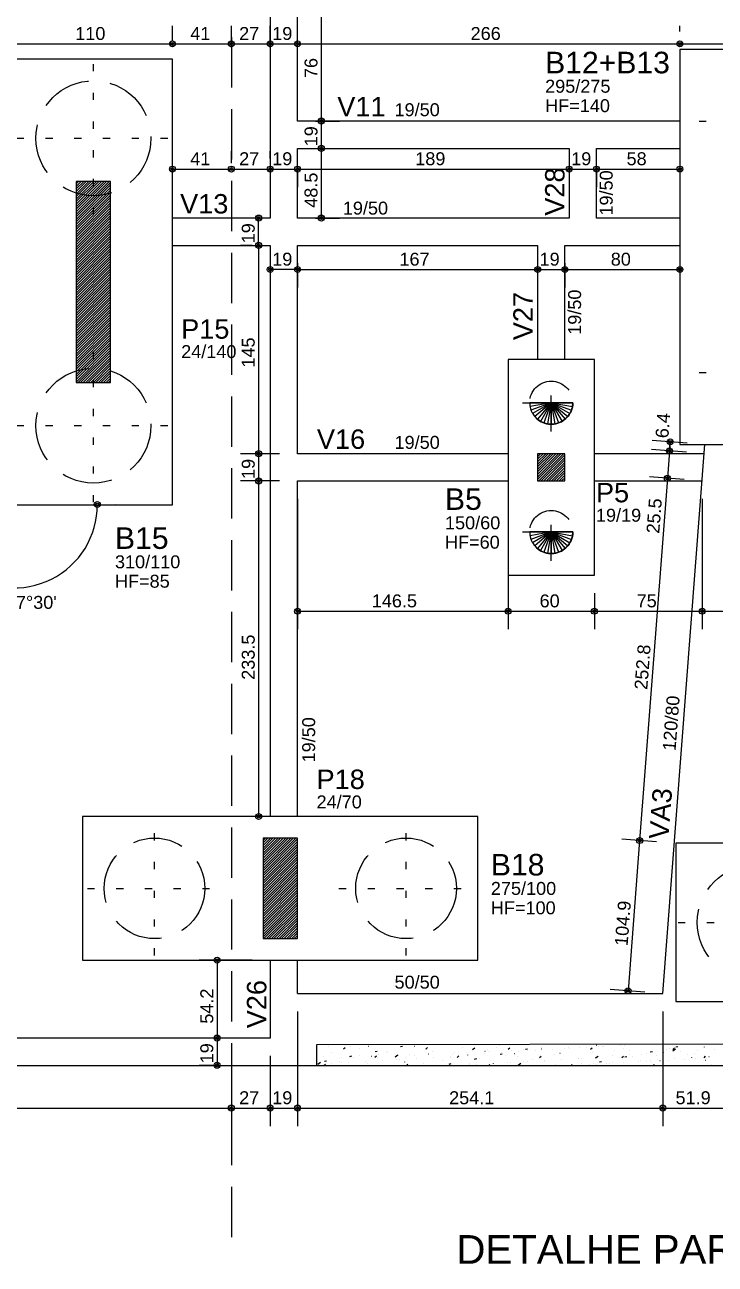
# Model space of a CAD drawing. Extents: x 0 to 119, y 0 to 84.
# Drawn here: x 16.2 to 25.8, y 13.3 to 30.55 of the extents above; entities that cross this region are included whole.
import ezdxf

# ---------------------------------------------------------------- set-up
doc = ezdxf.new("R2010")
doc.units = 0
doc.header["$MEASUREMENT"] = 0
for name, pattern in [('ESTILO_TQS_0001', [1, 0.7, -0.3]), ('ESTILO_TQS_0002', [0.4, 0.1, -0.3]), ('ESTILO_TQS_0003', [1.5, 0.5, -0.4, 0.1, -0.5])]:
    doc.linetypes.add(name, pattern=pattern)
for name, color, linetype in [('1', 3, 'CONTINUOUS'), ('10', 252, 'CONTINUOUS'), ('15', 12, 'CONTINUOUS'), ('18', 6, 'CONTINUOUS'), ('3', 7, 'CONTINUOUS'), ('32', 250, 'CONTINUOUS'), ('36', 7, 'CONTINUOUS'), ('37', 7, 'CONTINUOUS'), ('62', 7, 'CONTINUOUS')]:
    doc.layers.add(name, color=color, linetype=linetype)
doc.styles.add('TQS_ARIAL', font='arial.ttf')

msp = doc.modelspace()

# ---------------------------------------------------------------- linework, layer by layer
at = {"layer": '1', "color": 3, "linetype": 'Continuous'}
for p, q in [((17.15376, 26.96812), (17.15376, 26.96812)), ((17.15376, 26.96812), (17.15376, 26.96812)), ((23.52376, 24.38812), (23.52376, 24.38812)), ((23.52376, 24.38812), (23.52376, 24.38812)), ((19.75376, 18.52812), (19.75376, 18.52812)), ((19.75376, 18.52812), (19.75376, 18.52812))]:
    msp.add_line(p, q, dxfattribs=at)
for points in [[(23.82376, 25.28812), (23.22376, 25.28812), (23.223992, 25.276309), (23.226298, 25.24918), (23.23042, 25.225258), (23.236247, 25.202465), (23.246222, 25.174222), (23.259168, 25.14673), (23.270103, 25.127938), (23.285816, 25.10541), (23.299403, 25.088962), (23.320984, 25.067027), (23.339617, 25.051284), (23.361606, 25.035719), (23.382954, 25.023216), (23.409045, 25.010919), (23.429347, 25.003364), (23.458878, 24.99522), (23.485041, 24.990629), (23.509534, 24.988457), (23.52376, 24.98812), (23.535247, 24.98834), (23.559988, 24.990316), (23.588507, 24.99519), (23.61509, 25.00236), (23.639991, 25.011551), (23.66476, 25.02332), (23.684858, 25.035044), (23.710137, 25.053038), (23.726005, 25.066542), (23.745997, 25.0866), (23.761127, 25.104662), (23.778354, 25.129432), (23.788679, 25.147345), (23.802331, 25.176773), (23.81127, 25.202458), (23.817279, 25.226101), (23.820971, 25.247311), (23.823565, 25.277304), (23.82376, 25.28812)], [(23.82376, 23.48812), (23.22376, 23.48812), (23.223992, 23.476309), (23.226298, 23.44918), (23.23042, 23.425258), (23.236247, 23.402465), (23.246222, 23.374222), (23.259168, 23.34673), (23.270103, 23.327938), (23.285816, 23.30541), (23.299403, 23.288962), (23.320984, 23.267027), (23.339617, 23.251284), (23.361606, 23.235719), (23.382954, 23.223216), (23.409045, 23.210919), (23.429347, 23.203364), (23.458878, 23.19522), (23.485041, 23.190629), (23.509534, 23.188457), (23.52376, 23.18812), (23.535247, 23.18834), (23.559988, 23.190316), (23.588507, 23.19519), (23.61509, 23.20236), (23.639991, 23.211551), (23.66476, 23.22332), (23.684858, 23.235044), (23.710137, 23.253038), (23.726005, 23.266542), (23.745997, 23.2866), (23.761127, 23.304662), (23.778354, 23.329432), (23.788679, 23.347345), (23.802331, 23.376773), (23.81127, 23.402458), (23.817279, 23.426101), (23.820971, 23.447311), (23.823565, 23.477304), (23.82376, 23.48812)]]:
    msp.add_lwpolyline(points, dxfattribs=at)
at = {"layer": '10', "color": 252, "linetype": 'ESTILO_TQS_0002'}
for p, q in [((17.15376, 27.90172), (17.15376, 30.03452)), ((25.581166, 29.205977), (27.447366, 29.205977)), ((16.08736, 28.96812), (18.22016, 28.96812)), ((17.15376, 23.90172), (17.15376, 26.03452)), ((25.581166, 25.705977), (27.447366, 25.705977)), ((16.08736, 24.96812), (18.22016, 24.96812)), ((18.00376, 17.59502), (18.00376, 19.46122)), ((21.50376, 17.59502), (21.50376, 19.46122)), ((17.07066, 18.52812), (18.93686, 18.52812)), ((20.57066, 18.52812), (22.43686, 18.52812)), ((25.28931, 18.054778), (27.42211, 18.054778))]:
    msp.add_line(p, q, dxfattribs=at)
at = {"layer": '10', "color": 252, "linetype": 'ESTILO_TQS_0003'}
for p, q in [((23.52376, 24.88822), (23.52376, 25.68802)), ((23.12386, 25.28812), (23.92366, 25.28812)), ((23.52376, 23.08822), (23.52376, 23.88802)), ((23.12386, 23.48812), (23.92366, 23.48812))]:
    msp.add_line(p, q, dxfattribs=at)
at = {"layer": '10', "color": 252, "linetype": 'Continuous'}
for p, q in [((23.52376, 25.28812), (23.22376, 25.28812)), ((23.52376, 25.28812), (23.228317, 25.236026)), ((23.52376, 25.28812), (23.241852, 25.185514)), ((23.52376, 25.28812), (23.263952, 25.13812)), ((23.52376, 25.28812), (23.293946, 25.095284)), ((23.52376, 25.28812), (23.330923, 25.058307)), ((23.52376, 25.28812), (23.37376, 25.028312)), ((23.52376, 25.28812), (23.421154, 25.006212)), ((23.52376, 25.28812), (23.471665, 24.992678)), ((23.52376, 25.28812), (23.52376, 24.98812)), ((23.52376, 25.28812), (23.575854, 24.992678)), ((23.52376, 25.28812), (23.626366, 25.006212)), ((23.52376, 25.28812), (23.67376, 25.028312)), ((23.52376, 25.28812), (23.716596, 25.058307)), ((23.52376, 25.28812), (23.753573, 25.095284)), ((23.52376, 25.28812), (23.783567, 25.13812)), ((23.52376, 25.28812), (23.805668, 25.185514)), ((23.52376, 25.28812), (23.819202, 25.236026)), ((23.52376, 25.28812), (23.82376, 25.28812)), ((23.52376, 23.48812), (23.22376, 23.48812)), ((23.52376, 23.48812), (23.228317, 23.436026)), ((23.52376, 23.48812), (23.241852, 23.385514)), ((23.52376, 23.48812), (23.263952, 23.33812)), ((23.52376, 23.48812), (23.293946, 23.295284)), ((23.52376, 23.48812), (23.330923, 23.258307)), ((23.52376, 23.48812), (23.37376, 23.228312)), ((23.52376, 23.48812), (23.421154, 23.206212)), ((23.52376, 23.48812), (23.471665, 23.192678)), ((23.52376, 23.48812), (23.52376, 23.18812)), ((23.52376, 23.48812), (23.575854, 23.192678)), ((23.52376, 23.48812), (23.626366, 23.206212)), ((23.52376, 23.48812), (23.67376, 23.228312)), ((23.52376, 23.48812), (23.716596, 23.258307)), ((23.52376, 23.48812), (23.753573, 23.295284)), ((23.52376, 23.48812), (23.783567, 23.33812)), ((23.52376, 23.48812), (23.805668, 23.385514)), ((23.52376, 23.48812), (23.819202, 23.436026)), ((23.52376, 23.48812), (23.82376, 23.48812)), ((33.027164, 16.3701), (20.258617, 16.352336)), ((20.258617, 16.352336), (20.258617, 16.064637)), ((20.258617, 16.305946), (20.258617, 16.305946)), ((20.258617, 16.305946), (20.258617, 16.305946)), ((20.258617, 16.305946), (20.258617, 16.305946)), ((20.428075, 16.323438), (20.428379, 16.323835)), ((20.467615, 16.244938), (20.467681, 16.245434)), ((20.63411, 16.293387), (20.657092, 16.312671)), ((20.664628, 16.338748), (20.664932, 16.339145)), ((20.737645, 16.329364), (20.737711, 16.32986)), ((20.86128, 16.302402), (20.861768, 16.302511)), ((20.983317, 16.329457), (20.983805, 16.329566)), ((21.073684, 16.258334), (21.103133, 16.264059)), ((21.115952, 16.221711), (21.11644, 16.221819)), ((21.237989, 16.248766), (21.238477, 16.248874)), ((21.246653, 16.262352), (21.246718, 16.262848)), ((21.38776, 16.350841), (21.387826, 16.351337)), ((21.42707, 16.327026), (21.456519, 16.33275)), ((21.618744, 16.333177), (21.619233, 16.333285)), ((21.767846, 16.287891), (21.767911, 16.288387)), ((21.77922, 16.291854), (21.802201, 16.311137)), ((21.813648, 16.226404), (21.814147, 16.226425)), ((21.873416, 16.252485), (21.873904, 16.252594)), ((22.147441, 16.221224), (22.147506, 16.221719)), ((22.180798, 16.242434), (22.181297, 16.242456)), ((22.288548, 16.309713), (22.288614, 16.310208)), ((22.343143, 16.249522), (22.343643, 16.249544)), ((22.426111, 16.283741), (22.462432, 16.310308)), ((22.599711, 16.223851), (22.600016, 16.224247)), ((22.601897, 16.260819), (22.602396, 16.260841)), ((22.633321, 16.283801), (22.633809, 16.28391)), ((22.669319, 16.251968), (22.669384, 16.252464)), ((22.755358, 16.310856), (22.755846, 16.310964)), ((22.810426, 16.340457), (22.810491, 16.340953)), ((22.81093, 16.220503), (22.840379, 16.226227)), ((22.836264, 16.23916), (22.836568, 16.239557)), ((22.924329, 16.29032), (22.94731, 16.309604)), ((22.969047, 16.276849), (22.969547, 16.276871)), ((23.010029, 16.230165), (23.010518, 16.230273)), ((23.072816, 16.25447), (23.073121, 16.254866)), ((23.131392, 16.283938), (23.131892, 16.283959)), ((23.164316, 16.289194), (23.193765, 16.294919)), ((23.190511, 16.277507), (23.190576, 16.278003)), ((23.309369, 16.269779), (23.309674, 16.270176)), ((23.390146, 16.295235), (23.390645, 16.295257)), ((23.390785, 16.314576), (23.391273, 16.314684)), ((23.545922, 16.285089), (23.546226, 16.285485)), ((23.645456, 16.233884), (23.645945, 16.233993)), ((23.711214, 16.299329), (23.711279, 16.299824)), ((23.757296, 16.311265), (23.757796, 16.311287)), ((23.782474, 16.300398), (23.782779, 16.300795)), ((23.919641, 16.318353), (23.920141, 16.318375)), ((24.019027, 16.315708), (24.019332, 16.316105)), ((24.069438, 16.288787), (24.092419, 16.30807)), ((24.091985, 16.241584), (24.09205, 16.24208)), ((24.15069, 16.345892), (24.151178, 16.346)), ((24.178395, 16.329651), (24.178894, 16.329673)), ((24.233092, 16.330073), (24.233157, 16.330569)), ((24.25558, 16.331017), (24.255884, 16.331414)), ((24.405361, 16.2652), (24.405849, 16.265308)), ((24.492132, 16.346327), (24.492437, 16.346724)), ((24.527398, 16.292255), (24.527886, 16.292363)), ((24.545545, 16.345681), (24.546045, 16.345703)), ((24.613177, 16.267123), (24.613242, 16.267619)), ((24.848964, 16.225415), (24.849269, 16.225812)), ((24.901562, 16.251363), (24.931011, 16.257087)), ((25.085517, 16.240725), (25.085821, 16.241122)), ((25.13388, 16.288945), (25.133945, 16.28944)), ((25.162825, 16.295975), (25.163313, 16.296083)), ((25.214547, 16.287253), (25.237529, 16.306537)), ((25.214589, 16.268238), (25.250909, 16.294805)), ((25.254948, 16.320054), (25.284396, 16.325778)), ((25.32207, 16.256034), (25.322374, 16.256431)), ((25.51465, 16.2312), (25.514716, 16.231696)), ((25.558622, 16.271344), (25.558927, 16.271741)), ((25.655758, 16.319689), (25.655823, 16.320185)), ((25.795175, 16.286654), (25.795479, 16.28705)), ((20.258617, 16.168795), (20.258617, 16.168795)), ((20.258617, 16.168795), (20.258617, 16.168795)), ((20.258617, 16.15851), (20.258617, 16.15851)), ((20.258617, 16.15851), (20.258617, 16.15851)), ((20.258617, 16.15851), (20.258617, 16.15851)), ((20.258617, 16.102597), (20.258617, 16.102597)), ((20.258617, 16.102597), (20.258617, 16.102597)), ((20.258617, 16.099901), (20.258617, 16.099901)), ((20.258617, 16.068412), (20.258617, 16.068412)), ((20.258617, 16.064637), (33.027164, 16.064637)), ((20.276562, 16.081538), (20.312882, 16.108105)), ((20.314421, 16.064637), (20.314421, 16.064637)), ((20.314421, 16.064637), (20.314421, 16.064637)), ((20.356047, 16.190395), (20.356535, 16.190503)), ((20.361496, 16.064637), (20.381316, 16.081267)), ((20.366912, 16.120952), (20.396361, 16.126676)), ((20.407436, 16.064637), (20.407436, 16.064637)), ((20.407436, 16.064637), (20.407436, 16.064637)), ((20.443878, 16.064637), (20.443878, 16.064637)), ((20.443878, 16.064637), (20.443878, 16.064637)), ((20.454295, 16.064637), (20.454295, 16.064637)), ((20.470737, 16.086065), (20.471042, 16.086462)), ((20.573336, 16.064637), (20.573336, 16.064637)), ((20.573336, 16.064637), (20.573336, 16.064637)), ((20.581012, 16.122943), (20.581077, 16.123439)), ((20.6043, 16.173602), (20.604799, 16.173624)), ((20.610719, 16.109703), (20.611207, 16.109812)), ((20.6791, 16.064637), (20.6791, 16.064637)), ((20.702793, 16.064637), (20.702793, 16.064637)), ((20.702793, 16.064637), (20.702793, 16.064637)), ((20.702793, 16.064637), (20.702793, 16.064637)), ((20.70729, 16.101375), (20.707594, 16.101771)), ((20.720298, 16.189643), (20.749747, 16.195367)), ((20.766645, 16.180691), (20.767145, 16.180712)), ((20.832251, 16.064637), (20.832251, 16.064637)), ((20.832251, 16.064637), (20.832251, 16.064637)), ((20.832251, 16.064637), (20.832251, 16.064637)), ((20.851042, 16.207369), (20.851107, 16.207865)), ((20.903905, 16.064637), (20.903905, 16.064637)), ((20.934964, 16.064637), (20.934964, 16.064637)), ((20.943842, 16.116684), (20.944147, 16.117081)), ((20.961708, 16.064637), (20.961708, 16.064637)), ((20.961708, 16.064637), (20.961708, 16.064637)), ((20.961708, 16.064637), (20.961708, 16.064637)), ((20.964438, 16.085374), (20.964504, 16.08587)), ((21.025399, 16.191988), (21.025898, 16.19201)), ((21.026084, 16.064637), (21.026084, 16.064637)), ((21.026084, 16.064637), (21.026084, 16.064637)), ((21.026084, 16.064637), (21.026084, 16.064637)), ((21.068777, 16.176919), (21.091758, 16.196202)), ((21.091166, 16.064637), (21.091166, 16.064637)), ((21.091166, 16.064637), (21.091166, 16.064637)), ((21.091166, 16.064637), (21.091166, 16.064637)), ((21.105546, 16.173863), (21.105611, 16.174359)), ((21.12871, 16.064637), (21.12871, 16.064637)), ((21.180395, 16.131994), (21.1807, 16.13239)), ((21.190012, 16.064637), (21.190012, 16.064637)), ((21.220623, 16.064637), (21.220623, 16.064637)), ((21.220623, 16.064637), (21.220623, 16.064637)), ((21.220623, 16.064637), (21.220623, 16.064637)), ((21.350081, 16.064637), (21.350081, 16.064637)), ((21.350081, 16.064637), (21.350081, 16.064637)), ((21.350081, 16.064637), (21.350081, 16.064637)), ((21.351336, 16.18264), (21.387657, 16.209207)), ((21.353516, 16.064637), (21.353516, 16.064637)), ((21.370624, 16.141019), (21.371112, 16.141127)), ((21.392549, 16.208018), (21.393048, 16.20804)), ((21.416948, 16.147303), (21.417252, 16.1477)), ((21.479538, 16.064637), (21.479538, 16.064637)), ((21.479538, 16.064637), (21.479538, 16.064637)), ((21.485631, 16.110914), (21.485696, 16.111409)), ((21.492661, 16.168074), (21.493149, 16.168182)), ((21.508433, 16.064637), (21.526425, 16.079734)), ((21.554894, 16.215106), (21.555394, 16.215128)), ((21.578321, 16.064637), (21.578321, 16.064637)), ((21.608996, 16.064637), (21.608996, 16.064637)), ((21.608996, 16.064637), (21.608996, 16.064637)), ((21.626738, 16.199402), (21.626803, 16.199898)), ((21.644733, 16.064637), (21.644733, 16.064637)), ((21.6535, 16.162613), (21.653805, 16.163009)), ((21.738453, 16.064637), (21.738453, 16.064637)), ((21.738453, 16.064637), (21.738453, 16.064637)), ((21.747332, 16.087382), (21.74782, 16.087491)), ((21.803126, 16.064637), (21.803126, 16.064637)), ((21.867911, 16.064637), (21.867911, 16.064637)), ((21.867911, 16.064637), (21.867911, 16.064637)), ((21.890053, 16.177922), (21.890358, 16.178319)), ((21.997369, 16.064637), (21.997369, 16.064637)), ((22.006334, 16.132735), (22.006399, 16.133231)), ((22.009067, 16.064637), (22.009067, 16.064637)), ((22.027931, 16.064637), (22.027931, 16.064637)), ((22.081901, 16.064637), (22.081901, 16.064637)), ((22.104158, 16.083121), (22.133607, 16.088845)), ((22.12657, 16.064637), (22.12657, 16.064637)), ((22.126606, 16.193232), (22.12691, 16.193628)), ((22.126826, 16.064637), (22.126826, 16.064637)), ((22.128088, 16.171794), (22.128576, 16.171902)), ((22.213886, 16.175385), (22.236867, 16.194669)), ((22.252737, 16.064637), (22.252737, 16.064637)), ((22.256284, 16.064637), (22.256284, 16.064637)), ((22.263381, 16.064637), (22.263381, 16.064637)), ((22.263381, 16.064637), (22.263381, 16.064637)), ((22.363158, 16.208541), (22.363463, 16.208938)), ((22.382759, 16.091102), (22.383247, 16.09121)), ((22.385741, 16.064637), (22.385741, 16.064637)), ((22.385741, 16.064637), (22.385741, 16.064637)), ((22.385741, 16.064637), (22.385741, 16.064637)), ((22.387104, 16.07499), (22.387169, 16.075486)), ((22.457544, 16.151812), (22.486993, 16.157536)), ((22.477542, 16.064637), (22.477542, 16.064637)), ((22.477542, 16.064637), (22.477542, 16.064637)), ((22.477542, 16.064637), (22.477542, 16.064637)), ((22.483438, 16.07232), (22.483742, 16.072717)), ((22.515199, 16.064637), (22.515199, 16.064637)), ((22.515199, 16.064637), (22.515199, 16.064637)), ((22.515199, 16.064637), (22.515199, 16.064637)), ((22.528212, 16.163479), (22.528277, 16.163975)), ((22.644656, 16.064637), (22.644656, 16.064637)), ((22.644656, 16.064637), (22.644656, 16.064637)), ((22.644656, 16.064637), (22.644656, 16.064637)), ((22.65537, 16.064637), (22.671534, 16.0782)), ((22.702347, 16.064637), (22.702347, 16.064637)), ((22.702347, 16.064637), (22.702347, 16.064637)), ((22.702347, 16.064637), (22.702347, 16.064637)), ((22.71999, 16.08763), (22.720295, 16.088026)), ((22.774114, 16.064637), (22.774114, 16.064637)), ((22.774114, 16.064637), (22.774114, 16.064637)), ((22.774114, 16.064637), (22.774114, 16.064637)), ((22.882029, 16.064637), (22.882029, 16.064637)), ((22.882029, 16.064637), (22.882029, 16.064637)), ((22.882029, 16.064637), (22.882029, 16.064637)), ((22.887992, 16.20311), (22.888481, 16.203218)), ((22.903571, 16.064637), (22.903571, 16.064637)), ((22.903571, 16.064637), (22.903571, 16.064637)), ((22.908297, 16.10053), (22.908362, 16.101025)), ((22.927152, 16.064637), (22.927152, 16.064637)), ((22.927152, 16.064637), (22.927152, 16.064637)), ((22.927152, 16.064637), (22.927152, 16.064637)), ((22.956543, 16.102939), (22.956847, 16.103336)), ((23.033029, 16.064637), (23.033029, 16.064637)), ((23.033029, 16.064637), (23.033029, 16.064637)), ((23.049404, 16.189018), (23.049469, 16.189514)), ((23.063127, 16.064637), (23.063127, 16.064637)), ((23.065039, 16.066035), (23.10136, 16.092603)), ((23.142664, 16.122418), (23.143152, 16.122526)), ((23.151958, 16.064637), (23.151958, 16.064637)), ((23.151958, 16.064637), (23.151958, 16.064637)), ((23.151958, 16.064637), (23.151958, 16.064637)), ((23.162486, 16.064637), (23.162486, 16.064637)), ((23.162486, 16.064637), (23.162486, 16.064637)), ((23.193096, 16.118249), (23.1934, 16.118645)), ((23.228838, 16.064637), (23.228838, 16.064637)), ((23.264701, 16.149473), (23.265189, 16.149581)), ((23.291944, 16.064637), (23.291944, 16.064637)), ((23.291944, 16.064637), (23.291944, 16.064637)), ((23.358995, 16.173852), (23.381977, 16.193135)), ((23.376763, 16.064637), (23.376763, 16.064637)), ((23.376763, 16.064637), (23.376763, 16.064637)), ((23.376763, 16.064637), (23.376763, 16.064637)), ((23.421401, 16.064637), (23.421401, 16.064637)), ((23.429, 16.122351), (23.429065, 16.122847)), ((23.429648, 16.133558), (23.429953, 16.133955)), ((23.470868, 16.064637), (23.470868, 16.064637)), ((23.470868, 16.064637), (23.470868, 16.064637)), ((23.500678, 16.064637), (23.500678, 16.064637)), ((23.519373, 16.068781), (23.519861, 16.068889)), ((23.550859, 16.064637), (23.550859, 16.064637)), ((23.570107, 16.21084), (23.570172, 16.211336)), ((23.581346, 16.06946), (23.581846, 16.069482)), ((23.601568, 16.064637), (23.601568, 16.064637)), ((23.601568, 16.064637), (23.601568, 16.064637)), ((23.601568, 16.064637), (23.601568, 16.064637)), ((23.666201, 16.148868), (23.666505, 16.149264)), ((23.680316, 16.064637), (23.680316, 16.064637)), ((23.802307, 16.064637), (23.816643, 16.076667)), ((23.809774, 16.064637), (23.809835, 16.065102)), ((23.826373, 16.064637), (23.826373, 16.064637)), ((23.826373, 16.064637), (23.826373, 16.064637)), ((23.826373, 16.064637), (23.826373, 16.064637)), ((23.900128, 16.153193), (23.900616, 16.153301)), ((23.902754, 16.164177), (23.903058, 16.164574)), ((23.939231, 16.064637), (23.939231, 16.064637)), ((23.939231, 16.064637), (23.939231, 16.064637)), ((23.939231, 16.064637), (23.939231, 16.064637)), ((23.940938, 16.064637), (23.940938, 16.064637)), ((23.948496, 16.08549), (23.948996, 16.085512)), ((23.950877, 16.153095), (23.950942, 16.153591)), ((23.999684, 16.064637), (23.999684, 16.064637)), ((24.051179, 16.064637), (24.051179, 16.064637)), ((24.051179, 16.064637), (24.051179, 16.064637)), ((24.06245, 16.079326), (24.062755, 16.079723)), ((24.068689, 16.064637), (24.068689, 16.064637)), ((24.068689, 16.064637), (24.068689, 16.064637)), ((24.068689, 16.064637), (24.068689, 16.064637)), ((24.110842, 16.092578), (24.111341, 16.0926)), ((24.119326, 16.064637), (24.119326, 16.064637)), ((24.119326, 16.064637), (24.119326, 16.064637)), ((24.139306, 16.179487), (24.139611, 16.179884)), ((24.139814, 16.167137), (24.176135, 16.193704)), ((24.1548, 16.072501), (24.155288, 16.072609)), ((24.19479, 16.11398), (24.224239, 16.119705)), ((24.198146, 16.064637), (24.198146, 16.064637)), ((24.198146, 16.064637), (24.198146, 16.064637)), ((24.198146, 16.064637), (24.198146, 16.064637)), ((24.275984, 16.064637), (24.275984, 16.064637)), ((24.275984, 16.064637), (24.275984, 16.064637)), ((24.299003, 16.094636), (24.299307, 16.095032)), ((24.327604, 16.064637), (24.327604, 16.064637)), ((24.327604, 16.064637), (24.327604, 16.064637)), ((24.330962, 16.090146), (24.331028, 16.090641)), ((24.369595, 16.103876), (24.370095, 16.103898)), ((24.375775, 16.064637), (24.375775, 16.064637)), ((24.375859, 16.194796), (24.376163, 16.195193)), ((24.457062, 16.064637), (24.457062, 16.064637)), ((24.457062, 16.064637), (24.457062, 16.064637)), ((24.47207, 16.178635), (24.472135, 16.17913)), ((24.500789, 16.064637), (24.500789, 16.064637)), ((24.500789, 16.064637), (24.500789, 16.064637)), ((24.504105, 16.172318), (24.527086, 16.191602)), ((24.535556, 16.109945), (24.53586, 16.110342)), ((24.548176, 16.182672), (24.577625, 16.188396)), ((24.586519, 16.064637), (24.586519, 16.064637)), ((24.586519, 16.064637), (24.586519, 16.064637)), ((24.612412, 16.210106), (24.612716, 16.210503)), ((24.660033, 16.184508), (24.660521, 16.184617)), ((24.715977, 16.064637), (24.715977, 16.064637)), ((24.715977, 16.064637), (24.715977, 16.064637)), ((24.725594, 16.064637), (24.725594, 16.064637)), ((24.725594, 16.064637), (24.725594, 16.064637)), ((24.736745, 16.119906), (24.737245, 16.119928)), ((24.737974, 16.064637), (24.737974, 16.064637)), ((24.737974, 16.064637), (24.737974, 16.064637)), ((24.737974, 16.064637), (24.737974, 16.064637)), ((24.772108, 16.125255), (24.772413, 16.125651)), ((24.78207, 16.211563), (24.782558, 16.211672)), ((24.845434, 16.064637), (24.845434, 16.064637)), ((24.851665, 16.111967), (24.851731, 16.112463)), ((24.899091, 16.126994), (24.89959, 16.127016)), ((24.914704, 16.103817), (24.915193, 16.103925)), ((24.936242, 16.064637), (24.936242, 16.064637)), ((24.949243, 16.064637), (24.961753, 16.075133)), ((24.9504, 16.064637), (24.9504, 16.064637)), ((24.9504, 16.064637), (24.9504, 16.064637)), ((24.974892, 16.064637), (24.974892, 16.064637)), ((24.992773, 16.200456), (24.992838, 16.200952)), ((25.008661, 16.140564), (25.008965, 16.140961)), ((25.036741, 16.130872), (25.03723, 16.13098)), ((25.104349, 16.064637), (25.104349, 16.064637)), ((25.157844, 16.138292), (25.158344, 16.138313)), ((25.175205, 16.064637), (25.175205, 16.064637)), ((25.175205, 16.064637), (25.175205, 16.064637)), ((25.233807, 16.064637), (25.233807, 16.064637)), ((25.245214, 16.155874), (25.245518, 16.15627)), ((25.356623, 16.064637), (25.356623, 16.064637)), ((25.356623, 16.064637), (25.356623, 16.064637)), ((25.363264, 16.064637), (25.363264, 16.064637)), ((25.363264, 16.064637), (25.363264, 16.064637)), ((25.363264, 16.064637), (25.363264, 16.064637)), ((25.373543, 16.142711), (25.373608, 16.143207)), ((25.40001, 16.064637), (25.40001, 16.064637)), ((25.40001, 16.064637), (25.40001, 16.064637)), ((25.417497, 16.215283), (25.417985, 16.215391)), ((25.481766, 16.171183), (25.482071, 16.17158)), ((25.492722, 16.064637), (25.492722, 16.064637)), ((25.492722, 16.064637), (25.492722, 16.064637)), ((25.492722, 16.064637), (25.492722, 16.064637)), ((25.522712, 16.064637), (25.522712, 16.064637)), ((25.524994, 16.154322), (25.525494, 16.154344)), ((25.622179, 16.064637), (25.622179, 16.064637)), ((25.622179, 16.064637), (25.622179, 16.064637)), ((25.622179, 16.064637), (25.622179, 16.064637)), ((25.624815, 16.064637), (25.624815, 16.064637)), ((25.624815, 16.064637), (25.624815, 16.064637)), ((25.649214, 16.170784), (25.672195, 16.190068)), ((25.672169, 16.134591), (25.672657, 16.1347)), ((25.68734, 16.16141), (25.687839, 16.161432)), ((25.718319, 16.186493), (25.718623, 16.186889)), ((25.751637, 16.064637), (25.751637, 16.064637)), ((25.751637, 16.064637), (25.751637, 16.064637)), ((25.753628, 16.079762), (25.753693, 16.080257))]:
    msp.add_line(p, q, dxfattribs=at)
at = {"layer": '10', "color": 252, "linetype": 'ESTILO_TQS_0001'}
for centre, radius in [((17.15376, 28.96812), 0.8), ((17.15376, 24.96812), 0.8), ((23.52376, 25.28812), 0.3), ((23.52376, 23.48812), 0.3), ((18.00376, 18.52812), 0.7), ((21.50376, 18.52812), 0.7), ((26.35571, 18.054778), 0.8)]:
    msp.add_circle(centre, radius, dxfattribs=at)
at = {"layer": '18', "color": 6, "linetype": 'ESTILO_TQS_0001'}
msp.add_line((19.073775, 76.374926), (19.073775, 13.558246), dxfattribs=at)
at = {"layer": '18', "color": 6, "linetype": 'Continuous'}
for points in [[(25.31376, 24.705977), (31.21376, 24.705977), (31.21376, 30.205977), (25.31376, 30.205977), (25.31376, 24.705977)], [(18.25376, 23.86812), (18.25376, 30.06812), (16.05376, 30.06812), (16.05376, 23.86812), (18.25376, 23.86812)], [(24.12376, 22.88812), (24.12376, 25.88812), (22.92376, 25.88812), (22.92376, 22.88812), (24.12376, 22.88812)], [(17.00376, 17.52812), (22.50376, 17.52812), (22.50376, 19.52812), (17.00376, 19.52812), (17.00376, 17.52812)], [(25.25571, 16.954778), (27.45571, 16.954778), (27.45571, 19.154778), (25.25571, 19.154778), (25.25571, 16.954778)]]:
    msp.add_lwpolyline(points, dxfattribs=at)
at = {"layer": '3', "color": 7, "linetype": 'Continuous'}
for p, q in [((25.076161, 17.064637), (25.662807, 24.705977)), ((19.99376, 17.064637), (25.076161, 17.064637))]:
    msp.add_line(p, q, dxfattribs=at)
for points in [[(19.61376, 35.916383), (19.61376, 29.018205)], [(19.99376, 29.208205), (19.99376, 33.52812)], [(23.963716, 29.208205), (19.99376, 29.208205)], [(25.31376, 29.208205), (23.963716, 29.208205)], [(19.61376, 29.018205), (19.61376, 27.85812)], [(19.99376, 27.85812), (19.99376, 28.828205)], [(19.99376, 28.828205), (23.773716, 28.828205)], [(23.773716, 28.828205), (23.773716, 27.85812)], [(24.153716, 28.828205), (25.31376, 28.828205)], [(24.153716, 27.85812), (24.153716, 28.828205)], [(19.61376, 27.85812), (18.25376, 27.85812)], [(23.52376, 27.85812), (19.99376, 27.85812)], [(23.773716, 27.85812), (23.52376, 27.85812)], [(25.31376, 27.85812), (24.153716, 27.85812)], [(18.25376, 27.47812), (19.61376, 27.47812)], [(19.61376, 27.47812), (19.61376, 24.38812)], [(19.99376, 24.57812), (19.99376, 27.47812)], [(19.99376, 27.47812), (23.33376, 27.47812)], [(23.33376, 27.47812), (23.33376, 25.88812)], [(23.71376, 27.47812), (23.963716, 27.47812)], [(23.71376, 25.88812), (23.71376, 27.47812)], [(23.963716, 27.47812), (25.31376, 27.47812)], [(22.92376, 24.57812), (19.99376, 24.57812)], [(25.653001, 24.57812), (24.12376, 24.57812)], [(19.61376, 24.38812), (19.61376, 19.52812)], [(19.99376, 19.52812), (19.99376, 24.19812)], [(19.99376, 24.19812), (22.92376, 24.19812)], [(24.12376, 24.19812), (25.623826, 24.19812)], [(19.61376, 17.52812), (19.61376, 16.444637)], [(19.99376, 17.064637), (19.99376, 17.52812)], [(19.61376, 16.444637), (10.854365, 16.444637)], [(10.698611, 16.064637), (19.80376, 16.064637)], [(19.80376, 16.064637), (30.73376, 16.064637)]]:
    msp.add_lwpolyline(points, dxfattribs=at)
at = {"layer": '32', "color": 250, "linetype": 'Continuous'}
for p, q in [((20.325658, 29.208205), (20.325658, 30.72812)), ((18.25376, 30.31812), (18.25376, 30.532553)), ((18.25376, 30.31812), (18.25376, 30.532553)), ((19.073775, 30.232185), (19.073775, 30.532553)), ((19.073775, 30.232185), (19.073775, 30.532553)), ((19.61376, 30.232185), (19.61376, 30.532553)), ((19.61376, 30.232185), (19.61376, 30.532553)), ((19.99376, 29.458205), (19.99376, 30.532553)), ((19.99376, 29.458205), (19.99376, 30.532553)), ((25.31376, 30.455977), (25.31376, 30.532553)), ((25.31376, 30.455977), (25.31376, 30.532553)), ((16.05376, 30.282553), (18.25376, 30.282553)), ((18.25376, 30.282553), (19.073775, 30.282553)), ((19.073775, 30.282553), (19.61376, 30.282553)), ((19.61376, 30.282553), (19.99376, 30.282553)), ((19.99376, 30.282553), (25.31376, 30.282553)), ((25.31376, 30.282553), (27.923782, 30.282553)), ((25.31376, 30.205977), (25.31376, 30.205977)), ((25.31376, 30.205977), (25.31376, 30.205977)), ((18.25376, 30.06812), (18.25376, 30.06812)), ((18.25376, 30.06812), (18.25376, 30.06812)), ((19.073775, 29.982185), (19.073775, 29.982185)), ((19.073775, 29.982185), (19.073775, 29.982185)), ((19.61376, 29.982185), (19.61376, 29.982185)), ((19.61376, 29.982185), (19.61376, 29.982185)), ((19.99376, 29.208205), (19.99376, 29.208205)), ((19.99376, 29.208205), (19.99376, 29.208205)), ((19.99376, 29.208205), (19.99376, 29.208205)), ((19.99376, 29.208205), (19.99376, 29.208205)), ((20.24376, 29.208205), (20.575658, 29.208205)), ((20.24376, 29.208205), (20.575658, 29.208205)), ((20.325658, 28.828205), (20.325658, 29.208205)), ((19.99376, 28.828205), (19.99376, 28.828205)), ((19.99376, 28.828205), (19.99376, 28.828205)), ((19.99376, 28.828205), (19.99376, 28.828205)), ((19.99376, 28.828205), (19.99376, 28.828205)), ((20.24376, 28.828205), (20.575658, 28.828205)), ((20.24376, 28.828205), (20.575658, 28.828205)), ((20.325658, 27.85812), (20.325658, 28.828205)), ((23.773716, 28.828205), (23.773716, 28.828205)), ((23.773716, 28.828205), (23.773716, 28.828205)), ((24.153716, 28.828205), (24.153716, 28.828205)), ((24.153716, 28.828205), (24.153716, 28.828205)), ((25.31376, 28.828205), (25.31376, 28.828205)), ((18.25376, 28.581205), (18.25376, 28.789331)), ((19.073775, 28.620053), (19.073775, 28.789331)), ((19.073775, 28.620053), (19.073775, 28.789331)), ((19.61376, 28.688163), (19.61376, 28.789331)), ((19.61376, 28.688163), (19.61376, 28.789331)), ((18.25376, 28.539331), (19.073775, 28.539331)), ((19.073775, 28.539331), (19.61376, 28.539331)), ((19.61376, 28.539331), (19.99376, 28.539331)), ((19.99376, 28.578205), (19.99376, 28.289331)), ((19.99376, 28.578205), (19.99376, 28.289331)), ((19.99376, 28.539331), (23.773716, 28.539331)), ((23.773716, 28.578205), (23.773716, 28.289331)), ((23.773716, 28.578205), (23.773716, 28.289331)), ((23.773716, 28.539331), (24.153716, 28.539331)), ((24.153716, 28.578205), (24.153716, 28.289331)), ((24.153716, 28.578205), (24.153716, 28.289331)), ((24.153716, 28.539331), (25.31376, 28.539331)), ((25.31376, 28.578205), (25.31376, 28.289331)), ((18.25376, 28.331205), (18.25376, 28.331205)), ((19.073775, 28.370053), (19.073775, 28.370053)), ((19.073775, 28.370053), (19.073775, 28.370053)), ((19.61376, 28.438163), (19.61376, 28.438163)), ((19.61376, 28.438163), (19.61376, 28.438163)), ((19.36376, 27.85812), (19.202205, 27.85812)), ((19.452205, 27.47812), (19.452205, 27.85812)), ((19.61376, 27.85812), (19.61376, 27.85812)), ((19.99376, 27.85812), (19.99376, 27.85812)), ((20.24376, 27.85812), (20.575658, 27.85812)), ((19.36376, 27.47812), (19.202205, 27.47812)), ((19.36376, 27.47812), (19.202205, 27.47812)), ((19.452205, 27.47812), (19.452205, 24.57812)), ((19.61376, 27.47812), (19.61376, 27.47812)), ((19.61376, 27.47812), (19.61376, 27.47812)), ((19.61376, 27.47812), (19.61376, 27.47812)), ((19.99376, 27.47812), (19.99376, 27.47812)), ((19.99376, 27.47812), (19.99376, 27.47812)), ((23.33376, 27.47812), (23.33376, 27.47812)), ((23.33376, 27.47812), (23.33376, 27.47812)), ((23.71376, 27.47812), (23.71376, 27.47812)), ((23.71376, 27.47812), (23.71376, 27.47812)), ((25.31376, 27.47812), (25.31376, 27.47812)), ((19.61376, 27.22812), (19.61376, 26.891553)), ((19.99376, 27.141553), (19.61376, 27.141553)), ((19.99376, 27.22812), (19.99376, 26.891553)), ((19.99376, 27.22812), (19.99376, 26.891553)), ((19.99376, 27.141553), (23.33376, 27.141553)), ((23.33376, 27.22812), (23.33376, 26.891553)), ((23.33376, 27.22812), (23.33376, 26.891553)), ((23.33376, 27.141553), (23.71376, 27.141553)), ((23.71376, 27.22812), (23.71376, 26.891553)), ((23.71376, 27.22812), (23.71376, 26.891553)), ((23.71376, 27.141553), (25.31376, 27.141553)), ((25.31376, 27.22812), (25.31376, 26.891553)), ((25.41354, 24.725095), (24.929384, 24.762229)), ((25.41354, 24.725095), (24.929384, 24.762229)), ((25.178651, 24.743111), (25.1397, 24.23525)), ((25.168845, 24.615253), (25.178651, 24.743111)), ((25.662807, 24.705977), (25.662807, 24.705977)), ((25.662807, 24.705977), (25.662807, 24.705977)), ((19.74376, 24.57812), (19.202205, 24.57812)), ((19.74376, 24.57812), (19.202205, 24.57812)), ((19.452205, 24.57812), (19.452205, 24.19812)), ((19.99376, 24.57812), (19.99376, 24.57812)), ((19.99376, 24.57812), (19.99376, 24.57812)), ((25.403733, 24.597238), (24.919577, 24.634372)), ((25.653001, 24.57812), (25.653001, 24.57812)), ((19.74376, 24.19812), (19.202205, 24.19812)), ((19.74376, 24.19812), (19.202205, 24.19812)), ((19.452205, 24.19812), (19.452205, 19.52812)), ((19.99376, 24.19812), (19.99376, 24.19812)), ((19.99376, 24.19812), (19.99376, 24.19812)), ((19.99376, 24.19812), (19.99376, 24.19812)), ((22.92376, 24.19812), (22.92376, 24.19812)), ((22.92376, 24.19812), (22.92376, 24.19812)), ((25.1397, 24.23525), (24.752999, 19.193335)), ((25.374588, 24.217235), (24.890432, 24.254369)), ((25.374588, 24.217235), (24.890432, 24.254369)), ((25.623826, 24.19812), (25.623826, 24.19812)), ((25.623826, 24.19812), (25.623826, 24.19812)), ((25.623856, 24.198117), (25.623856, 24.198117)), ((25.623856, 24.198117), (25.623856, 24.198117)), ((16.303756, 23.865157), (17.457704, 23.871703)), ((19.99376, 23.94812), (19.99376, 22.135365)), ((22.92376, 23.94812), (22.92376, 22.135365)), ((22.92376, 23.94812), (22.92376, 22.135365)), ((25.623826, 23.94812), (25.623826, 22.135365)), ((25.623826, 23.94812), (25.623826, 22.135365)), ((24.12376, 22.88812), (24.12376, 22.88812)), ((24.12376, 22.88812), (24.12376, 22.88812)), ((24.12376, 22.63812), (24.12376, 22.135365)), ((24.12376, 22.63812), (24.12376, 22.135365)), ((19.99376, 22.385365), (22.92376, 22.385365)), ((22.92376, 22.385365), (24.12376, 22.385365)), ((24.12376, 22.385365), (25.623826, 22.385365)), ((25.623826, 22.385365), (28.030889, 22.385365)), ((19.74376, 19.52812), (19.202205, 19.52812)), ((19.99376, 19.52812), (19.99376, 19.52812)), ((24.987887, 19.175319), (24.503731, 19.212453)), ((24.987887, 19.175319), (24.503731, 19.212453)), ((24.752999, 19.193335), (24.592579, 17.101726)), ((25.237155, 19.156201), (25.237155, 19.156201)), ((25.237155, 19.156201), (25.237155, 19.156201)), ((19.36376, 17.52812), (18.625372, 17.52812)), ((18.875372, 17.52812), (18.875372, 16.444637)), ((19.61376, 17.52812), (19.61376, 17.52812)), ((24.827467, 17.083711), (24.343311, 17.120844)), ((19.99376, 17.064637), (19.99376, 17.064637)), ((19.99376, 17.064637), (19.99376, 17.064637)), ((25.076161, 17.064637), (25.076161, 17.064637)), ((25.076161, 17.064637), (25.076161, 17.064637)), ((25.076735, 17.064593), (25.076735, 17.064593)), ((19.99376, 16.814637), (19.99376, 15.219706)), ((19.99376, 16.814637), (19.99376, 15.219706)), ((25.076161, 16.814637), (25.076161, 15.219706)), ((25.076161, 16.814637), (25.076161, 15.219706)), ((19.36376, 16.444637), (18.625372, 16.444637)), ((19.11376, 16.444637), (18.625372, 16.444637)), ((18.875372, 16.444637), (18.875372, 16.064637)), ((19.36376, 16.444637), (19.36376, 16.444637)), ((19.61376, 16.444637), (19.61376, 16.444637)), ((19.61376, 16.444637), (19.61376, 16.444637)), ((19.61376, 16.444637), (19.61376, 16.444637)), ((18.823775, 16.064637), (18.625372, 16.064637)), ((19.073775, 16.064637), (19.073775, 16.064637)), ((19.073775, 16.064637), (19.073775, 16.064637)), ((19.073775, 16.064637), (19.073775, 16.064637)), ((19.61376, 16.194637), (19.61376, 15.219706)), ((19.61376, 16.194637), (19.61376, 15.219706)), ((19.073775, 15.814637), (19.073775, 15.219706)), ((19.073775, 15.814637), (19.073775, 15.219706)), ((10.854365, 15.469706), (19.073775, 15.469706)), ((19.073775, 15.469706), (19.61376, 15.469706)), ((19.61376, 15.469706), (19.99376, 15.469706)), ((19.99376, 15.469706), (25.076161, 15.469706)), ((25.076161, 15.469706), (26.11376, 15.469706))]:
    msp.add_line(p, q, dxfattribs=at)
for centre, radius in [((18.25376, 30.282553), 0.041625), ((18.25376, 30.282553), 0.041625), ((18.25376, 30.282553), 0.02075), ((18.25376, 30.282553), 0.02075), ((19.073775, 30.282553), 0.041625), ((19.073775, 30.282553), 0.041625), ((19.073775, 30.282553), 0.02075), ((19.073775, 30.282553), 0.02075), ((19.61376, 30.282553), 0.041625), ((19.61376, 30.282553), 0.041625), ((19.61376, 30.282553), 0.02075), ((19.61376, 30.282553), 0.02075), ((19.99376, 30.282553), 0.041625), ((19.99376, 30.282553), 0.041625), ((19.99376, 30.282553), 0.02075), ((19.99376, 30.282553), 0.02075), ((25.31376, 30.282553), 0.041625), ((25.31376, 30.282553), 0.041625), ((25.31376, 30.282553), 0.02075), ((25.31376, 30.282553), 0.02075), ((20.325658, 29.208205), 0.041625), ((20.325658, 29.208205), 0.041625), ((20.325658, 29.208205), 0.02075), ((20.325658, 29.208205), 0.02075), ((20.325658, 28.828205), 0.041625), ((20.325658, 28.828205), 0.041625), ((20.325658, 28.828205), 0.02075), ((20.325658, 28.828205), 0.02075), ((18.25376, 28.539331), 0.041625), ((18.25376, 28.539331), 0.02075), ((19.073775, 28.539331), 0.041625), ((19.073775, 28.539331), 0.041625), ((19.073775, 28.539331), 0.02075), ((19.073775, 28.539331), 0.02075), ((19.61376, 28.539331), 0.041625), ((19.61376, 28.539331), 0.041625), ((19.61376, 28.539331), 0.02075), ((19.61376, 28.539331), 0.02075), ((19.99376, 28.539331), 0.041625), ((19.99376, 28.539331), 0.041625), ((19.99376, 28.539331), 0.02075), ((19.99376, 28.539331), 0.02075), ((23.773716, 28.539331), 0.041625), ((23.773716, 28.539331), 0.041625), ((23.773716, 28.539331), 0.02075), ((23.773716, 28.539331), 0.02075), ((24.153716, 28.539331), 0.041625), ((24.153716, 28.539331), 0.041625), ((24.153716, 28.539331), 0.02075), ((24.153716, 28.539331), 0.02075), ((25.31376, 28.539331), 0.041625), ((25.31376, 28.539331), 0.02075), ((19.452205, 27.85812), 0.041625), ((19.452205, 27.85812), 0.02075), ((20.325658, 27.85812), 0.041625), ((20.325658, 27.85812), 0.02075), ((19.452205, 27.47812), 0.041625), ((19.452205, 27.47812), 0.041625), ((19.452205, 27.47812), 0.02075), ((19.452205, 27.47812), 0.02075), ((19.61376, 27.141553), 0.041625), ((19.61376, 27.141553), 0.02075), ((19.99376, 27.141553), 0.041625), ((19.99376, 27.141553), 0.041625), ((19.99376, 27.141553), 0.02075), ((19.99376, 27.141553), 0.02075), ((23.33376, 27.141553), 0.041625), ((23.33376, 27.141553), 0.041625), ((23.33376, 27.141553), 0.02075), ((23.33376, 27.141553), 0.02075), ((23.71376, 27.141553), 0.041625), ((23.71376, 27.141553), 0.041625), ((23.71376, 27.141553), 0.02075), ((23.71376, 27.141553), 0.02075), ((25.31376, 27.141553), 0.041625), ((25.31376, 27.141553), 0.02075), ((25.178651, 24.743111), 0.041625), ((25.178651, 24.743111), 0.041625), ((25.178651, 24.743111), 0.02075), ((25.178651, 24.743111), 0.02075), ((19.452205, 24.57812), 0.041625), ((19.452205, 24.57812), 0.041625), ((19.452205, 24.57812), 0.02075), ((19.452205, 24.57812), 0.02075), ((25.168845, 24.615253), 0.041625), ((25.168845, 24.615253), 0.02075), ((19.452205, 24.19812), 0.041625), ((19.452205, 24.19812), 0.041625), ((19.452205, 24.19812), 0.02075), ((19.452205, 24.19812), 0.02075), ((25.1397, 24.23525), 0.041625), ((25.1397, 24.23525), 0.041625), ((25.1397, 24.23525), 0.02075), ((25.1397, 24.23525), 0.02075), ((17.207708, 23.870285), 0.041625), ((17.207708, 23.870285), 0.02075), ((19.99376, 22.385365), 0.041625), ((22.92376, 22.385365), 0.041625), ((22.92376, 22.385365), 0.041625), ((24.12376, 22.385365), 0.041625), ((24.12376, 22.385365), 0.041625), ((25.623826, 22.385365), 0.041625), ((25.623826, 22.385365), 0.041625), ((19.99376, 22.385365), 0.02075), ((22.92376, 22.385365), 0.02075), ((22.92376, 22.385365), 0.02075), ((24.12376, 22.385365), 0.02075), ((24.12376, 22.385365), 0.02075), ((25.623826, 22.385365), 0.02075), ((25.623826, 22.385365), 0.02075), ((19.452205, 19.52812), 0.041625), ((19.452205, 19.52812), 0.02075), ((24.752999, 19.193335), 0.041625), ((24.752999, 19.193335), 0.041625), ((24.752999, 19.193335), 0.02075), ((24.752999, 19.193335), 0.02075), ((18.875372, 17.52812), 0.041625), ((18.875372, 17.52812), 0.02075), ((24.592579, 17.101726), 0.041625), ((24.592579, 17.101726), 0.02075), ((18.875372, 16.444637), 0.041625), ((18.875372, 16.444637), 0.041625), ((18.875372, 16.444637), 0.02075), ((18.875372, 16.444637), 0.02075), ((18.875372, 16.064637), 0.041625), ((18.875372, 16.064637), 0.02075), ((19.073775, 15.469706), 0.041625), ((19.073775, 15.469706), 0.041625), ((19.073775, 15.469706), 0.02075), ((19.073775, 15.469706), 0.02075), ((19.61376, 15.469706), 0.041625), ((19.61376, 15.469706), 0.041625), ((19.61376, 15.469706), 0.02075), ((19.61376, 15.469706), 0.02075), ((19.99376, 15.469706), 0.041625), ((19.99376, 15.469706), 0.041625), ((19.99376, 15.469706), 0.02075), ((19.99376, 15.469706), 0.02075), ((25.076161, 15.469706), 0.041625), ((25.076161, 15.469706), 0.041625), ((25.076161, 15.469706), 0.02075), ((25.076161, 15.469706), 0.02075)]:
    msp.add_circle(centre, radius, dxfattribs=at)
msp.add_arc((16.05376, 23.863739), 1.153967, 232.818062, 0.325009, dxfattribs=at)
at = {"layer": '62', "linetype": 'Continuous'}
for p, q in [((16.91376, 27.90927), (17.37261, 28.36812)), ((16.91376, 27.944626), (17.337254, 28.36812)), ((16.91376, 27.979981), (17.301899, 28.36812)), ((16.91376, 28.015336), (17.266544, 28.36812)), ((16.91376, 28.050692), (17.231188, 28.36812)), ((16.91376, 28.086047), (17.195833, 28.36812)), ((16.91376, 28.121402), (17.160478, 28.36812)), ((16.91376, 28.156758), (17.125122, 28.36812)), ((16.91376, 28.192113), (17.089767, 28.36812)), ((16.91376, 28.227468), (17.054412, 28.36812)), ((16.91376, 28.262824), (17.019056, 28.36812)), ((16.91376, 28.298179), (16.983701, 28.36812)), ((16.91376, 28.333535), (16.948345, 28.36812)), ((16.91376, 27.873915), (17.39376, 28.353915)), ((16.91376, 27.83856), (17.39376, 28.31856)), ((16.91376, 27.803204), (17.39376, 28.283204)), ((16.91376, 27.767849), (17.39376, 28.247849)), ((16.91376, 27.732494), (17.39376, 28.212494)), ((16.91376, 27.697138), (17.39376, 28.177138)), ((16.91376, 27.661783), (17.39376, 28.141783)), ((16.91376, 27.626428), (17.39376, 28.106428)), ((16.91376, 27.591072), (17.39376, 28.071072)), ((16.91376, 27.555717), (17.39376, 28.035717)), ((16.91376, 27.520362), (17.39376, 28.000362)), ((16.91376, 27.485006), (17.39376, 27.965006)), ((16.91376, 27.449651), (17.39376, 27.929651)), ((16.91376, 27.414296), (17.39376, 27.894296)), ((16.91376, 27.37894), (17.39376, 27.85894)), ((16.91376, 27.343585), (17.39376, 27.823585)), ((16.91376, 27.30823), (17.39376, 27.78823)), ((16.91376, 27.272874), (17.39376, 27.752874)), ((16.91376, 27.237519), (17.39376, 27.717519)), ((16.91376, 27.202164), (17.39376, 27.682164)), ((16.91376, 27.166808), (17.39376, 27.646808)), ((16.91376, 27.131453), (17.39376, 27.611453)), ((16.91376, 27.096098), (17.39376, 27.576098)), ((16.91376, 27.060742), (17.39376, 27.540742)), ((16.91376, 27.025387), (17.39376, 27.505387)), ((16.91376, 26.990032), (17.39376, 27.470032)), ((16.91376, 26.954676), (17.39376, 27.434676)), ((16.91376, 26.919321), (17.39376, 27.399321)), ((16.91376, 26.883966), (17.39376, 27.363966)), ((16.91376, 26.84861), (17.39376, 27.32861)), ((16.91376, 26.813255), (17.39376, 27.293255)), ((16.91376, 26.7779), (17.39376, 27.2579)), ((16.91376, 26.742544), (17.39376, 27.222544)), ((16.91376, 26.707189), (17.39376, 27.187189)), ((16.91376, 26.671834), (17.39376, 27.151834)), ((16.91376, 26.636478), (17.39376, 27.116478)), ((16.91376, 26.601123), (17.39376, 27.081123)), ((16.91376, 26.565768), (17.39376, 27.045768)), ((16.91376, 26.530412), (17.39376, 27.010412)), ((16.91376, 26.495057), (17.39376, 26.975057)), ((16.91376, 26.459702), (17.39376, 26.939702)), ((16.91376, 26.424346), (17.39376, 26.904346)), ((16.91376, 26.388991), (17.39376, 26.868991)), ((16.91376, 26.353636), (17.39376, 26.833636)), ((16.91376, 26.31828), (17.39376, 26.79828)), ((16.91376, 26.282925), (17.39376, 26.762925)), ((16.91376, 26.24757), (17.39376, 26.72757)), ((16.91376, 26.212214), (17.39376, 26.692214)), ((16.91376, 26.176859), (17.39376, 26.656859)), ((16.91376, 26.141503), (17.39376, 26.621503)), ((16.91376, 26.106148), (17.39376, 26.586148)), ((16.91376, 26.070793), (17.39376, 26.550793)), ((16.91376, 26.035437), (17.39376, 26.515437)), ((16.91376, 26.000082), (17.39376, 26.480082)), ((16.91376, 25.964727), (17.39376, 26.444727)), ((16.91376, 25.929371), (17.39376, 26.409371)), ((16.91376, 25.894016), (17.39376, 26.374016)), ((16.91376, 25.858661), (17.39376, 26.338661)), ((16.91376, 25.823305), (17.39376, 26.303305)), ((16.91376, 25.78795), (17.39376, 26.26795)), ((16.91376, 25.752595), (17.39376, 26.232595)), ((16.91376, 25.717239), (17.39376, 26.197239)), ((16.91376, 25.681884), (17.39376, 26.161884)), ((16.91376, 25.646529), (17.39376, 26.126529)), ((16.91376, 25.611173), (17.39376, 26.091173)), ((16.91376, 25.575818), (17.39376, 26.055818)), ((16.941417, 25.56812), (17.39376, 26.020463)), ((16.976773, 25.56812), (17.39376, 25.985107)), ((17.012128, 25.56812), (17.39376, 25.949752)), ((17.047483, 25.56812), (17.39376, 25.914397)), ((17.082839, 25.56812), (17.39376, 25.879041)), ((17.118194, 25.56812), (17.39376, 25.843686)), ((17.153549, 25.56812), (17.39376, 25.808331)), ((17.188905, 25.56812), (17.39376, 25.772975)), ((17.22426, 25.56812), (17.39376, 25.73762)), ((17.259615, 25.56812), (17.39376, 25.702265)), ((17.294971, 25.56812), (17.39376, 25.666909)), ((17.330326, 25.56812), (17.39376, 25.631554)), ((17.365681, 25.56812), (17.39376, 25.596199)), ((23.33376, 24.217643), (23.694237, 24.57812)), ((23.33376, 24.252999), (23.658881, 24.57812)), ((23.33376, 24.288354), (23.623526, 24.57812)), ((23.33376, 24.323709), (23.588171, 24.57812)), ((23.33376, 24.359065), (23.552815, 24.57812)), ((23.33376, 24.39442), (23.51746, 24.57812)), ((23.33376, 24.429775), (23.482104, 24.57812)), ((23.33376, 24.465131), (23.446749, 24.57812)), ((23.33376, 24.500486), (23.411394, 24.57812)), ((23.33376, 24.535841), (23.376038, 24.57812)), ((23.33376, 24.571197), (23.340683, 24.57812)), ((23.349592, 24.19812), (23.71376, 24.562288)), ((23.384947, 24.19812), (23.71376, 24.526933)), ((23.420303, 24.19812), (23.71376, 24.491577)), ((23.455658, 24.19812), (23.71376, 24.456222)), ((23.491013, 24.19812), (23.71376, 24.420867)), ((23.526369, 24.19812), (23.71376, 24.385511)), ((23.561724, 24.19812), (23.71376, 24.350156)), ((23.597079, 24.19812), (23.71376, 24.3148)), ((23.632435, 24.19812), (23.71376, 24.279445)), ((23.66779, 24.19812), (23.71376, 24.24409)), ((23.703145, 24.19812), (23.71376, 24.208734)), ((19.51376, 18.771298), (19.970582, 19.22812)), ((19.51376, 18.806653), (19.935227, 19.22812)), ((19.51376, 18.842009), (19.899871, 19.22812)), ((19.51376, 18.877364), (19.864516, 19.22812)), ((19.51376, 18.912719), (19.829161, 19.22812)), ((19.51376, 18.948075), (19.793805, 19.22812)), ((19.51376, 18.98343), (19.75845, 19.22812)), ((19.51376, 19.018785), (19.723095, 19.22812)), ((19.51376, 19.054141), (19.687739, 19.22812)), ((19.51376, 19.089496), (19.652384, 19.22812)), ((19.51376, 19.124851), (19.617029, 19.22812)), ((19.51376, 19.160207), (19.581673, 19.22812)), ((19.51376, 19.195562), (19.546318, 19.22812)), ((19.51376, 18.735943), (19.99376, 19.215943)), ((19.51376, 18.700587), (19.99376, 19.180587)), ((19.51376, 18.665232), (19.99376, 19.145232)), ((19.51376, 18.629877), (19.99376, 19.109877)), ((19.51376, 18.594521), (19.99376, 19.074521)), ((19.51376, 18.559166), (19.99376, 19.039166)), ((19.51376, 18.523811), (19.99376, 19.003811)), ((19.51376, 18.488455), (19.99376, 18.968455)), ((19.51376, 18.4531), (19.99376, 18.9331)), ((19.51376, 18.417744), (19.99376, 18.897744)), ((19.51376, 18.382389), (19.99376, 18.862389)), ((19.51376, 18.347034), (19.99376, 18.827034)), ((19.51376, 18.311678), (19.99376, 18.791678)), ((19.51376, 18.276323), (19.99376, 18.756323)), ((19.51376, 18.240968), (19.99376, 18.720968)), ((19.51376, 18.205612), (19.99376, 18.685612)), ((19.51376, 18.170257), (19.99376, 18.650257)), ((19.51376, 18.134902), (19.99376, 18.614902)), ((19.51376, 18.099546), (19.99376, 18.579546)), ((19.51376, 18.064191), (19.99376, 18.544191)), ((19.51376, 18.028836), (19.99376, 18.508836)), ((19.51376, 17.99348), (19.99376, 18.47348)), ((19.51376, 17.958125), (19.99376, 18.438125)), ((19.51376, 17.92277), (19.99376, 18.40277)), ((19.51376, 17.887414), (19.99376, 18.367414)), ((19.51376, 17.852059), (19.99376, 18.332059)), ((19.525176, 17.82812), (19.99376, 18.296704)), ((19.560532, 17.82812), (19.99376, 18.261348)), ((19.595887, 17.82812), (19.99376, 18.225993)), ((19.631242, 17.82812), (19.99376, 18.190638)), ((19.666598, 17.82812), (19.99376, 18.155282)), ((19.701953, 17.82812), (19.99376, 18.119927)), ((19.737308, 17.82812), (19.99376, 18.084572)), ((19.772664, 17.82812), (19.99376, 18.049216)), ((19.808019, 17.82812), (19.99376, 18.013861)), ((19.843374, 17.82812), (19.99376, 17.978506)), ((19.87873, 17.82812), (19.99376, 17.94315)), ((19.914085, 17.82812), (19.99376, 17.907795)), ((19.94944, 17.82812), (19.99376, 17.87244)), ((19.984796, 17.82812), (19.99376, 17.837084))]:
    msp.add_line(p, q, dxfattribs=at)
for points in [[(16.91376, 25.56812), (17.39376, 25.56812), (17.39376, 28.36812), (16.91376, 28.36812), (16.91376, 25.56812)], [(23.33376, 24.19812), (23.71376, 24.19812), (23.71376, 24.57812), (23.33376, 24.57812), (23.33376, 24.19812)], [(19.51376, 17.82812), (19.99376, 17.82812), (19.99376, 19.22812), (19.51376, 19.22812), (19.51376, 17.82812)]]:
    msp.add_lwpolyline(points, dxfattribs=at)

# ---------------------------------------------------------------- texts
at = {"layer": '15', "color": 12, "linetype": 'Continuous', "style": 'TQS_ARIAL'}
msp.add_text('DETALHE PARA FUROS NAS VIGAS', height=0.4, dxfattribs=at).set_placement((22.204914, 13.302258))
at = {"layer": '32', "color": 250, "linetype": 'Continuous', "style": 'TQS_ARIAL'}
for s, p in [('110', (16.90176, 30.336553)), ('41', (18.501768, 30.336553)), ('27', (19.181768, 30.336553)), ('19', (19.64176, 30.336553)), ('266', (22.40176, 30.336553)), ('41', (18.501768, 28.593331)), ('27', (19.181768, 28.593331)), ('19', (19.64176, 28.593331)), ('189', (21.631738, 28.593331)), ('19', (23.801716, 28.593331)), ('58', (24.571738, 28.593331)), ('19', (19.64176, 27.195553)), ('167', (21.41176, 27.195553)), ('19', (23.36176, 27.195553)), ('80', (24.35176, 27.195553)), ("127%%d30'", (15.796578, 22.418517)), ('146.5', (21.02676, 22.439365)), ('60', (23.36176, 22.439365)), ('75', (24.711793, 22.439365)), ('27', (19.181768, 15.523706)), ('19', (19.64176, 15.523706)), ('254.1', (22.102961, 15.523706)), ('51.9', (25.252961, 15.523706))]:
    msp.add_text(s, height=0.18, dxfattribs=at).set_placement(p)
for s, rotation, p in [('76', 90, (20.271658, 29.806163)), ('19', 90, (20.271658, 28.856205)), ('48.5', 90, (20.271658, 28.001163)), ('19', 90, (19.398205, 27.50612)), ('145', 90, (19.398205, 25.77612)), ('6.4', 85.614161, (25.152042, 24.788545)), ('19', 90, (19.398205, 24.22612)), ('25.5', 85.614161, (25.02621, 23.461664)), ('233.5', 90, (19.398205, 21.43112)), ('252.8', 85.614161, (24.859472, 21.287687)), ('104.9', 85.614161, (24.585911, 17.720925)), ('54.2', 90, (18.821372, 16.644378)), ('19', 90, (18.821372, 16.092637))]:
    msp.add_text(s, height=0.18, rotation=rotation, dxfattribs=at).set_placement(p)
at = {"layer": '36', "color": 7, "linetype": 'Continuous', "style": 'TQS_ARIAL'}
for s, height, p in [('B12+B13', 0.3, (23.438718, 29.872311)), ('295/275', 0.18, (23.438718, 29.602311)), ('HF=140', 0.18, (23.438718, 29.332311)), ('P15', 0.27, (18.375223, 26.178769)), ('24/140', 0.18, (18.375223, 25.908769)), ('P5', 0.27, (24.145715, 23.901491)), ('B5', 0.3, (22.045548, 23.795963)), ('19/19', 0.18, (24.145715, 23.631491)), ('150/60', 0.18, (22.045548, 23.525963)), ('B15', 0.3, (17.454087, 23.253022)), ('HF=60', 0.18, (22.045548, 23.255963)), ('310/110', 0.18, (17.454087, 22.983022)), ('HF=85', 0.18, (17.454087, 22.713022)), ('P18', 0.27, (20.258827, 19.911131)), ('24/70', 0.18, (20.258827, 19.641131)), ('B18', 0.3, (22.683718, 18.707044)), ('275/100', 0.18, (22.683718, 18.437044)), ('HF=100', 0.18, (22.683718, 18.167044))]:
    msp.add_text(s, height=height, dxfattribs=at).set_placement(p)
at = {"layer": '37', "color": 7, "linetype": 'Continuous', "style": 'TQS_ARIAL'}
for s, height, p in [('V11', 0.27, (20.547453, 29.273609)), ('19/50', 0.18, (21.34376, 29.275705)), ('V13', 0.27, (18.360781, 27.92154)), ('19/50', 0.18, (20.624433, 27.906225)), ('V16', 0.27, (20.26376, 24.64562)), ('19/50', 0.18, (21.34376, 24.64562)), ('50/50', 0.18, (21.34376, 17.132137))]:
    msp.add_text(s, height=height, dxfattribs=at).set_placement(p)
for s, height, rotation, p in [('V28', 0.27, 90, (23.708055, 27.890455)), ('19/50', 0.18, 90, (24.378716, 27.893163)), ('V27', 0.27, 90, (23.26626, 26.15812)), ('19/50', 0.18, 90, (23.93876, 26.23312)), ('120/80', 0.18, 85.61, (25.25282, 20.436321)), ('19/50', 0.18, 90, (20.238855, 20.281353)), ('VA3', 0.27, 85.61, (25.152627, 19.202495)), ('V26', 0.27, 90, (19.55999, 16.580719))]:
    msp.add_text(s, height=height, rotation=rotation, dxfattribs=at).set_placement(p)

doc.saveas('drawing.dxf')
